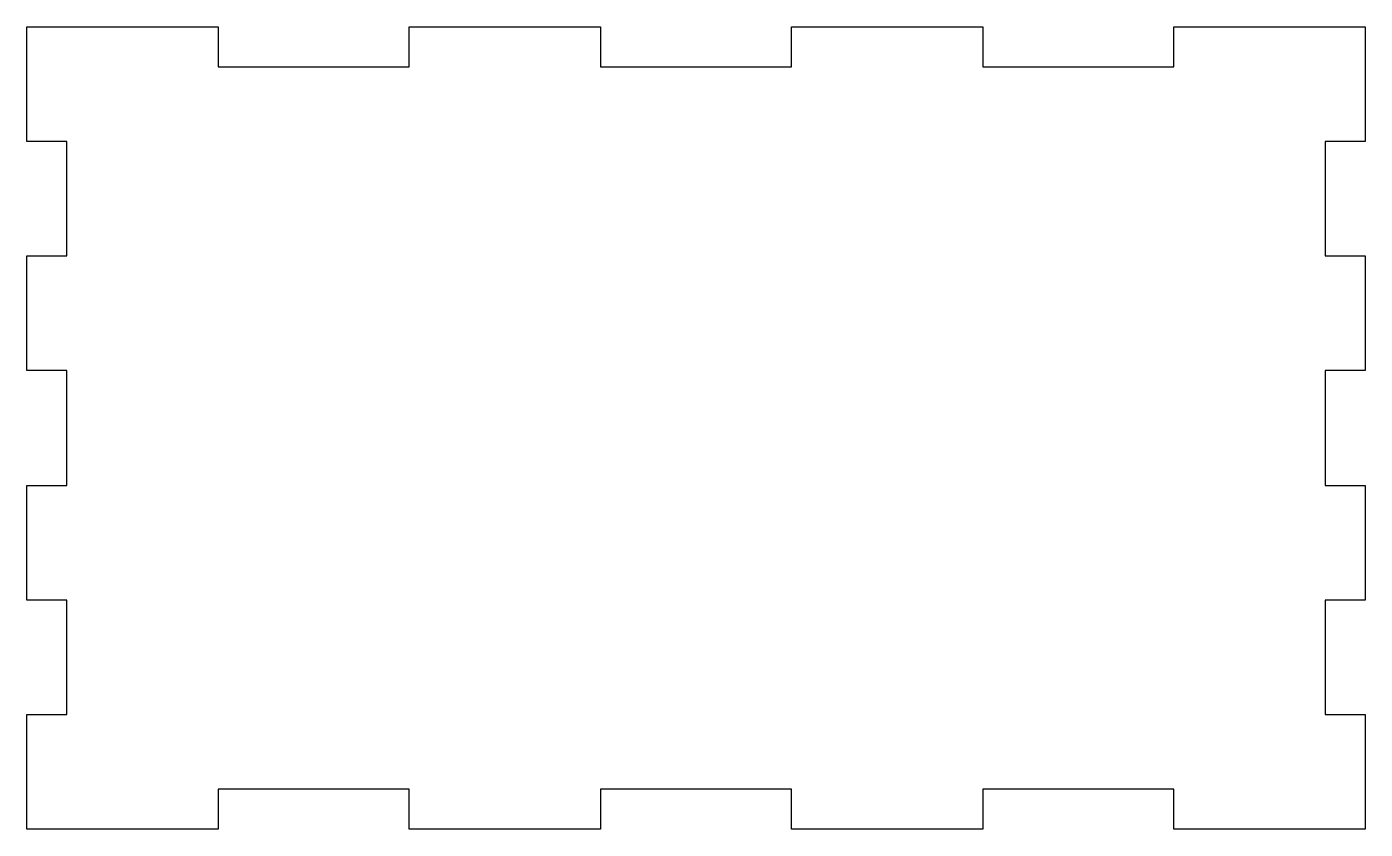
# Model space of a CAD drawing. Header units: millimetres. Extents: x -50 to 50, y -30 to 30.
import ezdxf

# ---------------------------------------------------------------- set-up
doc = ezdxf.new("R2010")
doc.units = ezdxf.units.MM
doc.layers.get('0').update_dxf_attribs({"linetype": 'CONTINUOUS'})

msp = doc.modelspace()

# ---------------------------------------------------------------- linework, layer by layer
msp.add_lwpolyline([(7.14, 27), (7.14, 30), (21.43, 30), (21.43, 27), (35.71, 27), (35.71, 30), (50, 30), (50, 21.43), (47, 21.43), (47, 12.86), (50, 12.86), (50, 4.29), (47, 4.29), (47, -4.29), (50, -4.29), (50, -12.86), (47, -12.86), (47, -21.43), (50, -21.43), (50, -30), (35.71, -30), (35.71, -27), (21.43, -27), (21.43, -30), (7.14, -30), (7.14, -27), (-7.14, -27), (-7.14, -30), (-21.43, -30), (-21.43, -27), (-35.71, -27), (-35.71, -30), (-50, -30), (-50, -21.43), (-47, -21.43), (-47, -12.86), (-50, -12.86), (-50, -4.29), (-47, -4.29), (-47, 4.29), (-50, 4.29), (-50, 12.86), (-47, 12.86), (-47, 21.43), (-50, 21.43), (-50, 30), (-35.71, 30), (-35.71, 27), (-21.43, 27), (-21.43, 30), (-7.14, 30), (-7.14, 27)], close=True)

doc.saveas('drawing.dxf')
